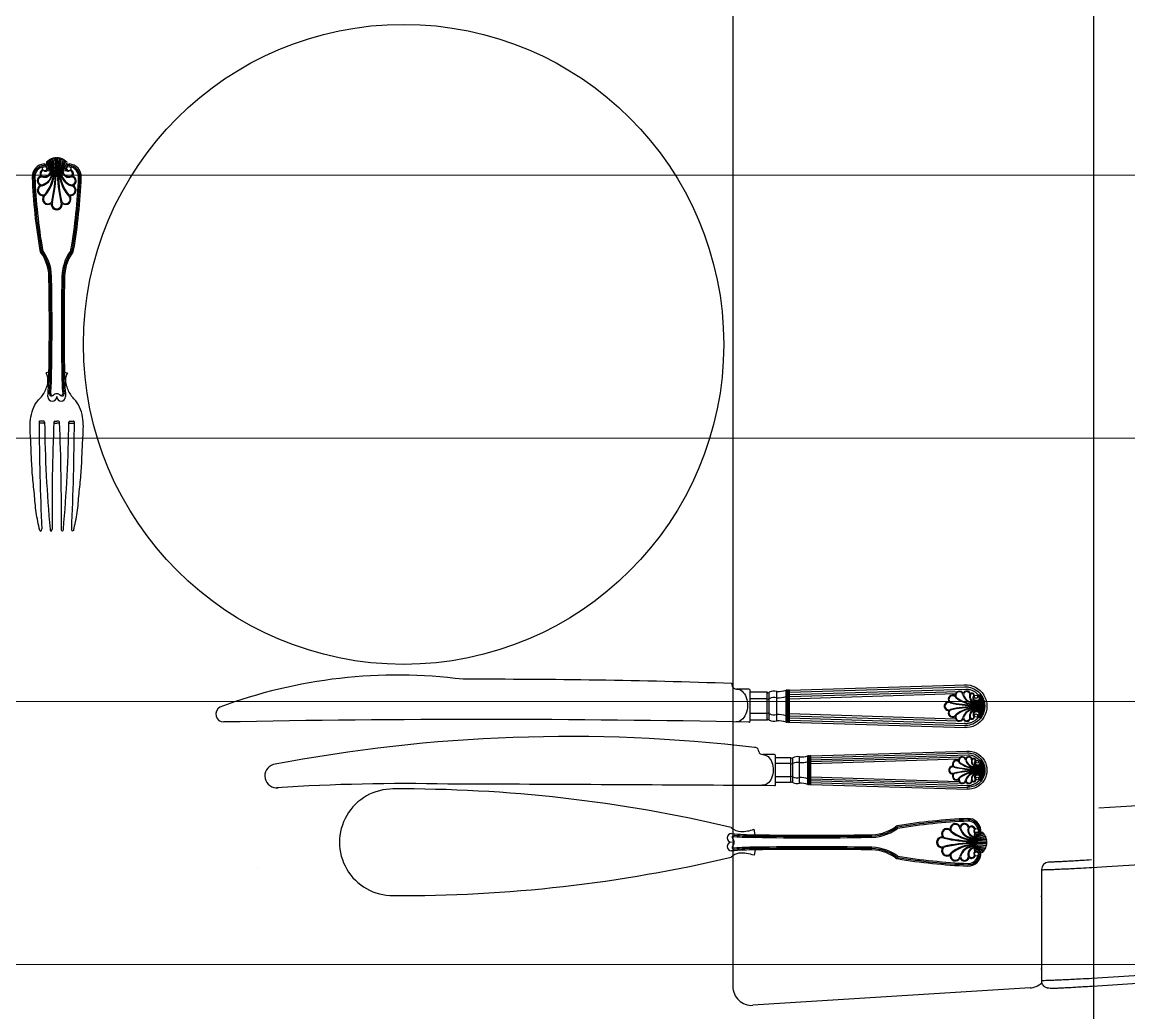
# Model space of a CAD drawing. Header units: millimetres. Extents: x -18512 to 101824, y -95768 to 52898.
# Drawn here: x 32604.5 to 33024.9, y -51470.8 to -51094.3 of the extents above; entities that cross this region are included whole.
import ezdxf

# ---------------------------------------------------------------- set-up
doc = ezdxf.new("R2010")
doc.units = ezdxf.units.MM
doc.header["$LTSCALE"] = 25
doc.layers.add('1547 I-StB-p-00-GA$0$WD-FURNITURE', color=1, linetype='Continuous')
doc.layers.add('1547 I-StB-p-00-GA$0$WD-FURNITURE-DETAIL', color=126, linetype='Continuous')
doc.layers.add('wood flooring', color=8, linetype='Continuous', lineweight=13)

# ---------------------------------------------------------------- blocks, each defined once
blk = doc.blocks.new('1547 I-StB-p-00-GA$0$chair')
at = {"layer": '1547 I-StB-p-00-GA$0$WD-FURNITURE'}
for p, q in [((265.77, 74.61), (280.06, -151.87)), ((308.87, -178.78), (360.92, -178.78)), ((321.29, -179.15), (321.29, -178.78)), ((355.45, -179.15), (355.45, -178.78)), ((364.29, -184.13), (372.48, -313.98)), ((-361.61, -323.4), (363.64, -323.39))]:
    blk.add_line(p, q, dxfattribs=at)
at = {"layer": '1547 I-StB-p-00-GA$0$WD-FURNITURE', "flags": 128}
for points in [[(307.87, -155.17), (307.42, -148.1), (305.64, -119.83), (298.51, -6.72), (286.74, 179.8)], [(338.79, 179.8), (339.24, 172.73), (341.02, 144.45), (348.16, 31.35), (359.92, -155.17)], [(363.45, -154.95), (363.01, -147.88), (361.23, -119.6), (354.09, -6.5), (342.34, 179.8)], [(360.92, -178.78), (361.64, -178.71), (361.83, -178.66)]]:
    blk.add_lwpolyline(points, dxfattribs=at)
at = {"layer": '1547 I-StB-p-00-GA$0$WD-FURNITURE'}
for centre, radius, start, end in [((308.87, -175.24), 3.54, 183.6051, 269.9988), ((355.45, -184.68), 8.85, 3.6089, 42.0487), ((363.64, -314.54), 8.85, 270.0004, 3.6089)]:
    blk.add_arc(centre, radius, start, end, dxfattribs=at)
for points, knots in [([(304.34, -155.4), (304.43, -156.89), (304.59, -159.52), (304.8, -163.1), (304.97, -166.12), (305.12, -168.83), (305.23, -171.16), (305.31, -173.04), (305.36, -174.42), (305.37, -175.3), (305.35, -175.41), (305.33, -175.46)], [0, 0, 0, 0, 0.142603, 0.249927, 0.35725, 0.464402, 0.571553, 0.678665, 0.785775, 0.892887, 1, 1, 1, 1]), ([(308.87, -178.78), (308.88, -178.72), (308.9, -178.59), (308.89, -177.57), (308.85, -175.94), (308.77, -173.74), (308.65, -170.99), (308.51, -167.82), (308.34, -164.26), (308.13, -160.04), (307.96, -156.93), (307.87, -155.17)], [0, 0, 0, 0, 0.105606, 0.214271, 0.319871, 0.428528, 0.534156, 0.642836, 0.748613, 0.857447, 1, 1, 1, 1]), ([(359.92, -155.17), (360.01, -156.93), (360.18, -160.01), (360.39, -164.22), (360.56, -167.76), (360.7, -170.96), (360.81, -173.69), (360.9, -175.92), (360.94, -177.54), (360.95, -178.59), (360.93, -178.72), (360.92, -178.78)], [0, 0, 0, 0, 0.142554, 0.248331, 0.357164, 0.462792, 0.571472, 0.677072, 0.785729, 0.891335, 1, 1, 1, 1]), ([(364.47, -174.8), (364.48, -174.78), (364.49, -174.68), (364.47, -173.95), (364.43, -172.6), (364.35, -170.71), (364.23, -168.38), (364.09, -165.67), (363.92, -162.66), (363.71, -159.07), (363.55, -156.45), (363.45, -154.95)], [0, 0, 0, 0, 0.025798, 0.142664, 0.25953, 0.376395, 0.493305, 0.610216, 0.727313, 0.84441, 1, 1, 1, 1]), ([(364.48, -175.21), (364.48, -175.22), (364.48, -175.32), (364.47, -175.5), (364.42, -175.88), (364.28, -176.43), (363.98, -177.09), (363.44, -177.78), (362.72, -178.36), (362.12, -178.55), (361.82, -178.64)], [0, 0, 0, 0, 0.031894, 0.193604, 0.305661, 0.40232, 0.533496, 0.682089, 0.844817, 1, 1, 1, 1])]:
    blk.add_open_spline(points, degree=3, knots=knots, dxfattribs=at)

msp = doc.modelspace()

# ---------------------------------------------------------------- hatches: boundary and pattern name
at = {"layer": 'wood flooring'}
h = msp.add_hatch(dxfattribs=at)
h.set_pattern_fill('_USER', color=256, scale=100, pattern_type=0)
h.set_pattern_definition([(360, (338285.01, 171947.46), (-2e-14, 100), [])])
h.paths.add_polyline_path([(33755.49, -49171.88), (31012.89, -49171.88), (31012.89, -49811.47), (31012.89, -62446.88), (32698.09, -62446.88), (32698.09, -63146.88), (33808.09, -63146.88)])

# ---------------------------------------------------------------- linework, layer by layer
at = {"layer": '1547 I-StB-p-00-GA$0$WD-FURNITURE'}
msp.add_lwpolyline([(31892.63, -50068.12), (32930.47, -50068.12, -0.414214), (33011.55, -50149.21), (33011.55, -53487.04, -0.414214), (32930.47, -53568.12), (31892.63, -53568.12, -0.414214), (31811.55, -53487.04), (31811.55, -50149.21, -0.414214)], format="xyb", close=True, dxfattribs=at)
at = {"layer": '1547 I-StB-p-00-GA$0$WD-FURNITURE-DETAIL'}
for p, q in [((32615.29, -51150.91), (32613.82, -51147.88)), ((32615.61, -51150.94), (32614.24, -51147.43)), ((32615.91, -51150.96), (32614.72, -51147.03)), ((32616.22, -51150.98), (32615.24, -51146.7)), ((32616.54, -51150.99), (32615.77, -51146.44)), ((32616.85, -51151), (32616.31, -51146.26)), ((32616.85, -51146.14), (32617.16, -51151.01)), ((32617.47, -51151.01), (32617.37, -51146.08)), ((32617.79, -51151.01), (32617.89, -51146.08)), ((32618.41, -51146.14), (32618.1, -51151.01)), ((32618.41, -51151), (32618.95, -51146.26)), ((32618.72, -51150.99), (32619.49, -51146.44)), ((32619.04, -51150.98), (32620.02, -51146.7)), ((32619.35, -51150.96), (32620.54, -51147.03)), ((32619.65, -51150.94), (32621.02, -51147.43)), ((32619.97, -51150.91), (32621.44, -51147.88)), ((32614.35, -51150.8), (32614.35, -51150.42)), ((32614.67, -51227.31), (32613.6, -51227.56)), ((32620.59, -51227.31), (32621.67, -51227.56)), ((32612.68, -51245.98), (32611.27, -51245.98)), ((32616.91, -51245.98), (32617.63, -51245.98)), ((32618.35, -51245.98), (32617.63, -51245.98)), ((32622.58, -51245.98), (32623.99, -51245.98)), ((32612.68, -51246.69), (32611.27, -51246.69)), ((32616.91, -51246.69), (32617.63, -51246.69)), ((32618.35, -51246.69), (32617.63, -51246.69)), ((32622.58, -51246.69), (32623.99, -51246.69)), ((32874.47, -51347.05), (32874.16, -51345.67)), ((32896.01, -51348.19), (32962.9, -51346.12)), ((32896.03, -51349), (32962.93, -51346.94)), ((32880.6, -51347.78), (32875.82, -51347.78)), ((32881.01, -51359.93), (32881.01, -51348.19)), ((32887.5, -51349), (32881.01, -51349)), ((32887.5, -51359.54), (32887.5, -51349)), ((32888.31, -51359.54), (32888.31, -51349)), ((32891.14, -51359.9), (32891.14, -51348.65)), ((32894.79, -51360.35), (32894.79, -51348.19)), ((32895.2, -51360.35), (32895.2, -51348.19)), ((32895.6, -51360.35), (32895.6, -51348.19)), ((32896.01, -51360.35), (32896.01, -51348.19)), ((32896.01, -51350.62), (32960.02, -51348.65)), ((32896.03, -51351.43), (32959.07, -51349.49)), ((32896.06, -51349.81), (32962.95, -51347.75)), ((32967.72, -51350.01), (32968.84, -51350.01)), ((32967.87, -51350.26), (32969.01, -51350.26)), ((32967.98, -51350.5), (32969.16, -51350.5)), ((32968.07, -51350.74), (32969.3, -51350.74)), ((32968.08, -51351.23), (32969.54, -51351.23)), ((32968.11, -51350.99), (32969.42, -51350.99)), ((32887.5, -51351.43), (32881.01, -51351.43)), ((32966.14, -51356.78), (32966.14, -51351.76)), ((32966.14, -51351.76), (32966.14, -51356.78)), ((32966.14, -51352.2), (32969.9, -51352.2)), ((32966.14, -51352.45), (32969.97, -51352.45)), ((32966.14, -51352.69), (32970.03, -51352.69)), ((32966.14, -51352.93), (32970.07, -51352.93)), ((32966.14, -51353.18), (32970.12, -51353.18)), ((32966.14, -51353.42), (32970.15, -51353.42)), ((32966.14, -51353.66), (32970.17, -51353.66)), ((32966.14, -51353.91), (32970.19, -51353.91)), ((32966.14, -51354.15), (32970.2, -51354.15)), ((32966.14, -51354.15), (32970.2, -51354.15)), ((32966.14, -51354.39), (32970.2, -51354.39)), ((32966.14, -51354.39), (32970.2, -51354.39)), ((32966.14, -51354.64), (32970.19, -51354.64)), ((32966.14, -51354.88), (32970.17, -51354.88)), ((32966.14, -51355.12), (32970.15, -51355.12)), ((32966.14, -51355.37), (32970.12, -51355.37)), ((32967.69, -51351.96), (32969.82, -51351.96)), ((32967.9, -51351.72), (32969.74, -51351.72)), ((32968.02, -51351.47), (32969.65, -51351.47)), ((32970.2, -51354.15), (32970.2, -51354.15)), ((32970.2, -51354.15), (32970.2, -51354.15)), ((32970.2, -51354.39), (32970.2, -51354.39)), ((32970.2, -51354.39), (32970.2, -51354.39)), ((32887.5, -51357.11), (32881.01, -51357.11)), ((32887.5, -51359.54), (32881.01, -51359.54)), ((32896.01, -51357.92), (32960.02, -51359.89)), ((32896.03, -51357.11), (32959.07, -51359.05)), ((32896.03, -51359.54), (32962.93, -51361.61)), ((32896.06, -51358.73), (32962.95, -51360.8)), ((32966.14, -51355.61), (32970.07, -51355.61)), ((32966.14, -51355.85), (32970.03, -51355.85)), ((32966.14, -51356.1), (32969.97, -51356.1)), ((32966.14, -51356.34), (32969.9, -51356.34)), ((32966.14, -51356.46), (32966.51, -51356.46)), ((32966.14, -51356.46), (32966.52, -51356.46)), ((32966.14, -51356.7), (32966.2, -51356.7)), ((32967.69, -51356.58), (32969.82, -51356.58)), ((32967.72, -51358.53), (32968.84, -51358.53)), ((32967.87, -51358.28), (32969.01, -51358.28)), ((32967.9, -51356.82), (32969.74, -51356.82)), ((32967.98, -51358.04), (32969.16, -51358.04)), ((32968.02, -51357.07), (32969.65, -51357.07)), ((32968.07, -51357.8), (32969.3, -51357.8)), ((32968.08, -51357.31), (32969.54, -51357.31)), ((32968.11, -51357.55), (32969.42, -51357.55)), ((32896.01, -51360.35), (32962.9, -51362.42)), ((32884.34, -51371.46), (32884.26, -51371.07)), ((32904.11, -51373.15), (32963.78, -51371.31)), ((32904.13, -51373.87), (32963.8, -51372.03)), ((32890.35, -51372.65), (32885.83, -51372.65)), ((32890.73, -51384.11), (32890.73, -51373.04)), ((32896.51, -51373.87), (32890.73, -51373.87)), ((32896.51, -51376.04), (32890.73, -51376.04)), ((32896.51, -51383.27), (32896.51, -51373.87)), ((32897.24, -51383.27), (32897.24, -51373.87)), ((32899.77, -51383.59), (32899.77, -51373.56)), ((32903.02, -51384), (32903.02, -51373.15)), ((32903.38, -51384), (32903.38, -51373.15)), ((32903.75, -51384), (32903.75, -51373.15)), ((32904.11, -51384), (32904.11, -51373.15)), ((32904.11, -51375.32), (32961.21, -51373.56)), ((32904.13, -51376.04), (32960.36, -51374.31)), ((32904.15, -51374.6), (32963.82, -51372.75)), ((32966.67, -51380.81), (32966.67, -51376.34)), ((32966.67, -51376.34), (32966.67, -51380.81)), ((32968.05, -51376.51), (32969.95, -51376.51)), ((32968.08, -51374.78), (32969.08, -51374.78)), ((32968.21, -51374.99), (32969.23, -51374.99)), ((32968.24, -51376.3), (32969.88, -51376.3)), ((32968.31, -51375.21), (32969.36, -51375.21)), ((32968.34, -51376.08), (32969.79, -51376.08)), ((32968.38, -51375.43), (32969.48, -51375.43)), ((32968.4, -51375.86), (32969.7, -51375.86)), ((32968.43, -51375.64), (32969.6, -51375.64)), ((32966.67, -51376.73), (32970.02, -51376.73)), ((32966.67, -51376.95), (32970.08, -51376.95)), ((32966.67, -51377.16), (32970.13, -51377.16)), ((32966.67, -51377.38), (32970.18, -51377.38)), ((32966.67, -51377.6), (32970.21, -51377.6)), ((32966.67, -51377.81), (32970.24, -51377.81)), ((32966.67, -51378.03), (32970.26, -51378.03)), ((32966.67, -51378.25), (32970.28, -51378.25)), ((32966.67, -51378.47), (32970.28, -51378.47)), ((32966.67, -51378.47), (32970.29, -51378.47)), ((32966.67, -51378.68), (32970.29, -51378.68)), ((32966.67, -51378.68), (32970.28, -51378.68)), ((32966.67, -51378.9), (32970.28, -51378.9)), ((32966.67, -51379.12), (32970.26, -51379.12)), ((32966.67, -51379.33), (32970.24, -51379.33)), ((32966.67, -51379.55), (32970.21, -51379.55)), ((32966.67, -51379.77), (32970.18, -51379.77)), ((32966.67, -51379.98), (32970.13, -51379.98)), ((32966.67, -51380.2), (32970.08, -51380.2)), ((32966.67, -51380.42), (32970.02, -51380.42)), ((32966.67, -51380.53), (32967, -51380.53)), ((32966.67, -51380.53), (32967, -51380.53)), ((32966.67, -51380.74), (32966.72, -51380.74)), ((32968.05, -51380.63), (32969.95, -51380.63)), ((32970.29, -51378.47), (32970.29, -51378.47)), ((32970.29, -51378.47), (32970.29, -51378.47)), ((32970.29, -51378.68), (32970.29, -51378.68)), ((32970.29, -51378.68), (32970.29, -51378.68)), ((32896.51, -51381.11), (32890.73, -51381.11)), ((32896.51, -51383.27), (32890.73, -51383.27)), ((32904.11, -51381.83), (32961.21, -51383.59)), ((32904.11, -51384), (32963.78, -51385.84)), ((32904.13, -51381.11), (32960.36, -51382.84)), ((32904.13, -51383.28), (32963.8, -51385.12)), ((32904.15, -51382.55), (32963.82, -51384.39)), ((32968.08, -51382.37), (32969.08, -51382.37)), ((32968.21, -51382.15), (32969.23, -51382.15)), ((32968.24, -51380.85), (32969.88, -51380.85)), ((32968.31, -51381.94), (32969.36, -51381.94)), ((32968.34, -51381.07), (32969.79, -51381.07)), ((32968.38, -51381.72), (32969.48, -51381.72)), ((32968.4, -51381.29), (32969.7, -51381.29)), ((32968.43, -51381.5), (32969.6, -51381.5)), ((32883, -51403.13), (32882.52, -51401.06)), ((32966, -51405.24), (32970.59, -51404.72)), ((32970.71, -51405.24), (32966, -51405.55)), ((32966, -51405.85), (32970.76, -51405.75)), ((32966.01, -51404.94), (32970.41, -51404.2)), ((32966.02, -51404.64), (32970.17, -51403.68)), ((32966.04, -51404.33), (32969.85, -51403.18)), ((32966.06, -51404.04), (32969.46, -51402.72)), ((32966.09, -51403.74), (32969.02, -51402.31)), ((32966.19, -51402.82), (32966.56, -51402.82)), ((32883.02, -51408.87), (32882.55, -51410.94)), ((32966, -51406.15), (32970.76, -51406.25)), ((32970.71, -51406.76), (32966, -51406.45)), ((32966, -51406.76), (32970.59, -51407.28)), ((32966.01, -51407.06), (32970.41, -51407.8)), ((32966.02, -51407.36), (32970.17, -51408.32)), ((32966.04, -51407.66), (32969.85, -51408.81)), ((32966.06, -51407.96), (32969.46, -51409.28)), ((32966.09, -51408.26), (32969.02, -51409.69)), ((32693.94, -51415.68), (32693.94, -51415.68))]:
    msp.add_line(p, q, dxfattribs=at)
for centre, radius in [((32749.39, -51216.77), 121.62), ((32613.03, -51150), 0.807), ((32622.23, -51150), 0.807), ((32966.86, -51350.69), 0.628), ((32966.86, -51357.85), 0.628), ((32966.86, -51357.85), 0.628), ((32967.31, -51375.38), 0.56), ((32967.31, -51381.76), 0.56), ((32967.31, -51381.76), 0.56), ((32966.97, -51401.55), 0.781), ((32966.97, -51410.45), 0.781)]:
    msp.add_circle(centre, radius, dxfattribs=at)
for centre, radius, start, end in [((32613.21, -51153.11), 4.9, 94.3291, 182.1871), ((32613.18, -51153.1), 4.36, 94.0194, 182.3201), ((32613.18, -51153.1), 3.85, 97.7931, 182.3201), ((32613.35, -51149.73), 1.21, 213.9169, 31.3825), ((32612.87, -51149.98), 1.75, 30.1422, 101.3169), ((32612.87, -51149.98), 1.23, 30.1422, 89.6733), ((32612.94, -51149.74), 1.06, 275.2135, 20.9162), ((32617.63, -51151.01), 4.93, 140.6522, 147.2798), ((32614.03, -51147.65), 0.312, 47.0286, 227.0286), ((32614.48, -51147.23), 0.312, 39.7805, 219.7805), ((32614.98, -51146.86), 0.305, 32.6037, 212.6037), ((32615.5, -51146.57), 0.296, 25.6051, 205.6051), ((32616.04, -51146.35), 0.286, 18.8358, 198.8358), ((32616.58, -51146.2), 0.275, 12.3176, 192.3176), ((32617.11, -51146.11), 0.264, 6.0524, 186.0524), ((32617.63, -51146.08), 0.256, 357.6708, 182.3292), ((32618.15, -51146.11), 0.264, 353.9476, 173.9476), ((32618.68, -51146.2), 0.275, 347.6824, 167.6824), ((32619.22, -51146.35), 0.286, 341.1642, 161.1642), ((32619.76, -51146.57), 0.296, 334.3949, 154.3949), ((32620.28, -51146.86), 0.305, 327.3963, 147.3963), ((32620.78, -51147.23), 0.312, 320.2195, 140.2195), ((32621.91, -51149.73), 1.21, 148.6175, 326.0831), ((32622.39, -51149.98), 1.75, 78.6831, 149.8578), ((32621.23, -51147.65), 0.312, 312.9714, 132.9714), ((32622.32, -51149.74), 1.06, 159.0838, 264.7865), ((32622.39, -51149.98), 1.23, 78.2244, 149.8578), ((32617.63, -51151.01), 4.93, 32.7202, 39.3478), ((32622.08, -51153.1), 4.36, 357.6799, 85.9806), ((32622.06, -51153.11), 4.9, 357.8129, 85.6709), ((32622.08, -51153.1), 3.85, 357.6799, 82.2069), ((32827.51, -51144.38), 219.38, 182.3287, 189.6075), ((32827.51, -51144.38), 219.38, 182.3287, 189.6075), ((32827.51, -51144.38), 218.87, 182.3287, 189.6075), ((32827.51, -51144.38), 218.36, 182.3287, 189.6075), ((32612.05, -51154.63), 1.82, 104.7229, 250.476), ((32612.05, -51154.63), 1.51, 90.441, 271.2158), ((32612.9, -51151.93), 1.62, 110.2859, 215.5944), ((32612.9, -51151.93), 1.31, 104.6867, 215.5944), ((32612.35, -51152.3), 0.637, 217.3656, 248.0771), ((32612.98, -51150.66), 2.64, 249.001, 353.9593), ((32610.54, -51151), 5.37, 286.6588, 0.4563), ((32610.55, -51151.01), 5.67, 285.7123, 0.2899), ((32612.89, -51150.6), 2.42, 251.025, 352.7237), ((32601.58, -51150.36), 14.96, 321.027, 357.5892), ((32601.6, -51150.37), 15.26, 320.7621, 357.6236), ((32617.39, -51128.21), 22.8, 261.4617, 270.6145), ((32554.95, -51149.26), 62.24, 347.6233, 358.3916), ((32555.28, -51149.29), 62.21, 347.4829, 358.4226), ((32617.87, -51128.21), 22.8, 269.3855, 278.5383), ((32679.98, -51149.29), 62.22, 181.5779, 192.5166), ((32680.32, -51149.26), 62.24, 181.6084, 192.3767), ((32633.66, -51150.37), 15.26, 182.3952, 219.2379), ((32633.68, -51150.36), 14.96, 182.4664, 218.973), ((32624.71, -51151.01), 5.67, 179.9965, 254.2877), ((32624.72, -51151), 5.37, 180.0399, 253.3412), ((32622.28, -51150.67), 2.63, 185.8006, 291.1079), ((32622.27, -51150.68), 2.31, 185.8076, 291.9904), ((32622.44, -51151.84), 1.2, 305.5853, 77.9352), ((32622.36, -51151.93), 1.31, 324.4056, 75.3133), ((32622.36, -51151.93), 1.62, 324.4056, 69.7141), ((32622.36, -51151.93), 1.62, 324.4056, 69.7141), ((32407.75, -51144.38), 218.36, 350.3925, 357.6713), ((32622.91, -51152.3), 0.637, 291.9229, 322.6344), ((32623.21, -51154.63), 1.51, 268.7842, 89.559), ((32623.21, -51154.63), 1.51, 268.7842, 89.559), ((32407.75, -51144.38), 218.87, 350.3925, 357.6713), ((32623.21, -51154.63), 1.82, 289.524, 75.2771), ((32623.21, -51154.63), 1.82, 289.524, 75.2771), ((32407.75, -51144.38), 219.38, 350.3925, 357.6713), ((32407.75, -51144.38), 219.38, 350.3925, 357.6713), ((32612.38, -51158.22), 2.08, 116.7327, 277.7375), ((32612.38, -51158.22), 1.77, 99.4408, 298.3667), ((32622.88, -51158.22), 1.77, 241.6333, 80.5592), ((32622.88, -51158.22), 1.77, 241.6333, 80.5592), ((32622.88, -51158.22), 2.08, 262.2625, 63.2673), ((32622.88, -51158.22), 2.08, 262.2625, 63.2673), ((32614.31, -51161.55), 2.08, 142.4008, 307.1014), ((32614.31, -51161.55), 1.77, 120.0692, 323.7864), ((32620.95, -51161.55), 1.77, 216.2136, 59.9308), ((32620.95, -51161.55), 2.08, 232.8986, 37.5992), ((32617.63, -51163.51), 2.08, 171.7647, 0), ((32617.63, -51163.51), 2.08, 180, 8.2353), ((32617.63, -51163.51), 1.77, 155.4306, 0), ((32617.63, -51163.51), 1.77, 180, 24.5694), ((32612.88, -51180.72), 1.69, 189.6075, 216.0807), ((32598.1, -51191.48), 16.59, 356.7828, 36.0807), ((32612.88, -51180.72), 1.19, 189.6075, 216.0807), ((32598.1, -51191.48), 17.1, 356.7828, 36.0807), ((32612.88, -51180.72), 0.678, 189.6075, 216.0807), ((32598.1, -51191.48), 17.6, 356.7828, 36.0807), ((32637.16, -51191.48), 17.6, 143.9193, 183.2172), ((32637.16, -51191.48), 17.1, 143.9193, 183.2172), ((32637.16, -51191.48), 16.59, 143.9193, 183.2172), ((32622.38, -51180.72), 0.678, 323.9193, 350.3925), ((32622.38, -51180.72), 1.19, 323.9193, 350.3925), ((32622.38, -51180.72), 1.69, 323.9193, 350.3925), ((31780.33, -51209.86), 834.52, 358.80197, 1.19803), ((31780.34, -51209.86), 835.01, 358.80205, 1.19795), ((31780.35, -51209.86), 835.51, 358.80214, 1.19786), ((33454.91, -51209.95), 835.51, 178.79592, 181.19165), ((33454.92, -51209.95), 835.01, 178.79584, 181.19174), ((33454.93, -51209.95), 834.52, 178.79575, 181.19182), ((32607.94, -51230.52), 6.38, 337.4404, 27.6869), ((32509.38, -51227.19), 105.29, 354.859, 359.9359), ((32509.38, -51227.19), 105.8, 355.4438, 359.9359), ((32509.38, -51227.19), 106.31, 355.4699, 359.9359), ((32725.88, -51227.19), 106.31, 180.0641, 184.5301), ((32725.88, -51227.19), 106.31, 180.0641, 184.5301), ((32725.88, -51227.19), 105.8, 180.0641, 184.5562), ((32725.88, -51227.19), 105.29, 180.0641, 185.141), ((32627.32, -51230.52), 6.38, 152.3131, 202.5596), ((32602.28, -51229.1), 12.19, 321.3201, 341.4767), ((32632.99, -51229.1), 12.19, 198.5233, 218.6799), ((32615.94, -51236.63), 1.69, 180, 0), ((32615.66, -51235.57), 0.817, 181.4824, 314.4558), ((32615.99, -51235.54), 0.645, 184.0293, 293.5908), ((32617.61, -51237.35), 1.82, 89.2391, 139.2146), ((32617.65, -51237.35), 1.82, 40.7854, 90.7609), ((32617.65, -51237.35), 1.82, 40.7854, 90.7609), ((32619.32, -51236.63), 1.69, 180, 0), ((32619.27, -51235.54), 0.645, 246.4092, 355.9707), ((32619.6, -51235.57), 0.817, 225.5442, 358.5176), ((32611.27, -51246.33), 0.354, 90, 180.5226), ((32612.68, -51246.33), 0.354, 0.7284, 90), ((32616.91, -51246.33), 0.354, 90, 177.5471), ((32618.35, -51246.33), 0.354, 2.4529, 90), ((32622.58, -51246.33), 0.354, 90, 179.2716), ((32623.99, -51246.33), 0.354, 359.4774, 90), ((33794.86, -51236.77), 1183.99, 180.46292, 182.43208), ((32611.26, -51247.03), 0.344, 89.3186, 182.1638), ((32612.68, -51247.05), 0.368, 2.9546, 89.0812), ((33117.08, -51240.93), 504.08, 180.613, 185.2447), ((33448.86, -51280.84), 833.02, 177.62469, 180.42439), ((32616.93, -51247.1), 0.413, 93.2459, 169.6012), ((32618.33, -51247.1), 0.413, 10.3988, 86.7541), ((31786.4, -51280.84), 833.02, 359.57561, 2.37531), ((32118.18, -51240.93), 504.08, 354.7553, 359.387), ((32622.58, -51247.05), 0.368, 90.9188, 177.0454), ((31440.4, -51236.77), 1183.99, 357.56792, 359.53708), ((32624, -51247.03), 0.344, 357.8362, 90.6814), ((32747.07, -51535.06), 192.61, 82.5675, 110.5137), ((32780.55, -54049.64), 2705.59, 88.01739, 90.18146), ((32875.82, -51346.16), 1.62, 213.3187, 270), ((32880.6, -51348.19), 0.405, 0, 90), ((32887.9, -51348.58), 0.586, 226.2447, 313.7553), ((32890.18, -51352.48), 3.95, 75.8989, 118.3511), ((32890.18, -51354.91), 3.95, 75.8989, 118.3511), ((32891.73, -51338.54), 10.12, 266.6581, 287.5919), ((32891.73, -51340.98), 10.12, 266.6581, 287.5919), ((32895, -51348.83), 0.669, 72.3624, 107.6376), ((32895, -51351.26), 0.669, 72.3624, 107.6376), ((32895.4, -51347.88), 0.37, 236.7311, 303.2689), ((32895.4, -51350.31), 0.37, 236.7311, 303.2689), ((32895.81, -51348.42), 0.303, 48.049, 131.951), ((32895.81, -51350.85), 0.303, 48.049, 131.951), ((32957.94, -51351.69), 1.62, 52.4008, 217.1014), ((32957.94, -51351.69), 1.38, 30.0692, 233.7864), ((32960.54, -51350.18), 1.62, 26.7327, 187.7375), ((32966.64, -51341.8), 11.87, 230.7621, 267.6048), ((32960.54, -51350.18), 1.38, 9.4408, 208.3667), ((32966.64, -51341.79), 11.64, 231.027, 267.5336), ((32966.14, -51348.76), 4.41, 195.7123, 270.0035), ((32963.32, -51349.93), 1.42, 14.7229, 160.476), ((32963.32, -51349.93), 1.18, 0.441, 181.2158), ((32966.15, -51348.76), 4.18, 196.6588, 269.9601), ((32966.41, -51350.66), 2.05, 159.001, 262.4657), ((32966.41, -51350.66), 1.81, 158.1929, 261.4335), ((32965.36, -51350.17), 0.897, 336.8116, 138.1605), ((32965.36, -51350.17), 0.654, 338.3862, 163.929), ((32968.84, -51350.14), 0.122, 270, 90), ((32969.01, -51350.38), 0.122, 270, 90), ((32969.16, -51350.62), 0.122, 270, 90), ((32969.3, -51350.87), 0.122, 270, 90), ((32969.42, -51351.11), 0.122, 270, 90), ((32969.54, -51351.35), 0.122, 270, 90), ((32681.04, -51357.28), 3, 119.2468, 271.0141), ((32887.9, -51351.01), 0.586, 226.2447, 313.7553), ((32956.41, -51354.27), 1.62, 81.7647, 270), ((32956.41, -51354.27), 1.62, 90, 278.2353), ((32956.41, -51354.27), 1.38, 65.4306, 270), ((32956.41, -51354.27), 1.38, 90, 294.5694), ((32967.48, -51305.77), 48.4, 257.4829, 268.4226), ((32967.48, -51402.77), 48.4, 91.5779, 102.5166), ((32967.5, -51305.51), 48.42, 257.6233, 268.3916), ((32967.5, -51403.03), 48.42, 91.6084, 102.3767), ((32966.64, -51366.74), 11.87, 92.3952, 129.2379), ((32966.64, -51366.75), 11.64, 92.4664, 128.973), ((32966.14, -51359.78), 4.41, 89.9965, 164.2877), ((32969.65, -51351.6), 0.122, 270, 90), ((32969.74, -51351.84), 0.122, 270, 90), ((32969.82, -51352.08), 0.122, 270, 90), ((32969.9, -51352.32), 0.122, 270, 90), ((32969.97, -51352.57), 0.122, 270, 90), ((32970.03, -51352.81), 0.122, 270, 90), ((32970.07, -51353.05), 0.122, 270, 90), ((32970.07, -51355.49), 0.122, 270, 90), ((32970.12, -51353.3), 0.122, 270, 90), ((32970.12, -51355.24), 0.122, 270, 90), ((32970.15, -51353.54), 0.122, 270, 90), ((32970.15, -51355), 0.122, 270, 90), ((32970.17, -51353.78), 0.122, 270, 90), ((32970.17, -51354.76), 0.122, 270, 90), ((32970.19, -51354.03), 0.122, 270, 90), ((32970.19, -51354.51), 0.122, 270, 90), ((32970.2, -51354.27), 0.122, 270, 90), ((32970.2, -51354.27), 0.122, 270, 90), ((32779.49, -56457.91), 5098.58, 88.86379, 91.10582), ((32887.9, -51357.53), 0.586, 46.2447, 133.7553), ((32887.9, -51359.96), 0.586, 46.2447, 133.7553), ((32890.18, -51353.63), 3.95, 241.6489, 284.1011), ((32890.18, -51356.07), 3.95, 241.6489, 284.1011), ((32891.73, -51367.57), 10.12, 72.4081, 93.3419), ((32895, -51357.28), 0.669, 252.3624, 287.6376), ((32895.4, -51358.23), 0.37, 56.7311, 123.2689), ((32895.81, -51357.69), 0.303, 228.049, 311.951), ((32957.94, -51356.85), 1.62, 142.8986, 307.5992), ((32957.94, -51356.85), 1.38, 126.2136, 329.9308), ((32960.54, -51358.36), 1.62, 172.2625, 333.2673), ((32960.54, -51358.36), 1.38, 151.6333, 350.5592), ((32963.32, -51358.61), 1.42, 199.524, 345.2771), ((32966.15, -51359.78), 4.18, 90.0399, 163.3412), ((32963.32, -51358.61), 1.18, 178.7842, 359.559), ((32966.41, -51357.89), 2.05, 97.5343, 200.999), ((32966.41, -51357.88), 1.81, 98.5665, 201.8071), ((32965.36, -51358.37), 0.897, 221.8395, 23.1884), ((32965.36, -51358.37), 0.654, 196.071, 21.6138), ((32968.84, -51358.41), 0.122, 270, 90), ((32969.01, -51358.16), 0.122, 270, 90), ((32969.16, -51357.92), 0.122, 270, 90), ((32969.3, -51357.68), 0.122, 270, 90), ((32969.42, -51357.43), 0.122, 270, 90), ((32969.54, -51357.19), 0.122, 270, 90), ((32969.65, -51356.95), 0.122, 270, 90), ((32969.74, -51356.7), 0.122, 270, 90), ((32969.82, -51356.46), 0.122, 270, 90), ((32969.9, -51356.22), 0.122, 270, 90), ((32969.97, -51355.97), 0.122, 270, 90), ((32970.03, -51355.73), 0.122, 270, 90), ((32880.6, -51359.93), 0.405, 268.1509, 0), ((32891.73, -51370), 10.12, 72.4081, 93.3419), ((32895, -51359.71), 0.669, 252.3624, 287.6376), ((32895.4, -51360.66), 0.37, 56.7311, 123.2689), ((32895.81, -51360.13), 0.303, 228.049, 311.951), ((32812.38, -51963.59), 597.8, 83.23149, 100.85029), ((32882.84, -51371.41), 1.46, 11.6756, 93.4332), ((32885.83, -51371.13), 1.53, 192.6499, 270), ((32701.2, -51380.78), 4.51, 107.4146, 277.4228), ((32890.35, -51373.04), 0.382, 0, 90), ((32896.88, -51373.49), 0.523, 226.2447, 313.7553), ((32896.88, -51375.66), 0.523, 226.2447, 313.7553), ((32898.91, -51376.97), 3.52, 75.8989, 118.3511), ((32898.91, -51379.14), 3.52, 75.8989, 118.3511), ((32900.29, -51364.54), 9.03, 266.6581, 287.5919), ((32900.29, -51366.71), 9.03, 266.6581, 287.5919), ((32903.2, -51373.72), 0.597, 72.3624, 107.6376), ((32903.2, -51375.89), 0.597, 72.3624, 107.6376), ((32903.57, -51372.87), 0.33, 236.7311, 303.2689), ((32903.57, -51375.04), 0.33, 236.7311, 303.2689), ((32903.93, -51373.35), 0.27, 48.049, 131.951), ((32903.93, -51375.52), 0.27, 48.049, 131.951), ((32959.35, -51376.27), 1.45, 52.4008, 217.1014), ((32959.35, -51376.27), 1.23, 30.0692, 233.7864), ((32961.67, -51374.93), 1.45, 26.7327, 187.7375), ((32967.11, -51367.45), 10.59, 230.7621, 267.6048), ((32961.67, -51374.93), 1.23, 9.4408, 208.3667), ((32967.12, -51367.44), 10.38, 231.027, 267.5336), ((32966.67, -51373.66), 3.94, 195.7123, 270.0035), ((32964.15, -51374.7), 1.27, 14.7229, 160.476), ((32964.15, -51374.7), 1.05, 0.441, 181.2158), ((32966.67, -51373.66), 3.72, 196.6588, 269.9601), ((32966.91, -51375.35), 1.83, 159.001, 262.4657), ((32966.91, -51375.35), 1.61, 158.1929, 261.4335), ((32965.97, -51374.91), 0.8, 336.8116, 138.1605), ((32965.97, -51374.91), 0.583, 338.3862, 163.929), ((32969.08, -51374.89), 0.108, 270, 90), ((32969.23, -51375.1), 0.108, 270, 90), ((32969.36, -51375.32), 0.108, 270, 90), ((32969.48, -51375.54), 0.108, 270, 90), ((32969.6, -51375.75), 0.108, 270, 90), ((32969.7, -51375.97), 0.108, 270, 90), ((32969.79, -51376.19), 0.108, 270, 90), ((32969.88, -51376.4), 0.108, 270, 90), ((32969.95, -51376.62), 0.108, 270, 90), ((32957.99, -51378.57), 1.45, 81.7647, 270), ((32957.99, -51378.57), 1.45, 90, 278.2353), ((32957.99, -51378.57), 1.23, 65.4306, 270), ((32957.99, -51378.57), 1.23, 90, 294.5694), ((32959.35, -51380.88), 1.45, 142.8986, 307.5992), ((32959.35, -51380.88), 1.23, 126.2136, 329.9308), ((32967.86, -51335.31), 43.17, 257.4829, 268.4226), ((32967.86, -51421.84), 43.17, 91.5779, 102.5166), ((32967.88, -51335.08), 43.19, 257.6233, 268.3916), ((32967.88, -51422.07), 43.19, 91.6084, 102.3767), ((32967.11, -51389.69), 10.59, 92.3952, 129.2379), ((32967.12, -51389.71), 10.38, 92.4664, 128.973), ((32966.67, -51383.49), 3.94, 89.9965, 164.2877), ((32966.67, -51383.49), 3.72, 90.0399, 163.3412), ((32966.91, -51381.8), 1.83, 97.5343, 200.999), ((32966.91, -51381.8), 1.61, 98.5665, 201.8071), ((32969.88, -51380.74), 0.108, 270, 90), ((32969.95, -51380.53), 0.108, 270, 90), ((32970.02, -51376.84), 0.108, 270, 90), ((32970.02, -51380.31), 0.108, 270, 90), ((32970.08, -51377.05), 0.108, 270, 90), ((32970.08, -51380.09), 0.108, 270, 90), ((32970.13, -51377.27), 0.108, 270, 90), ((32970.13, -51379.88), 0.108, 270, 90), ((32970.18, -51377.49), 0.108, 270, 90), ((32970.18, -51379.66), 0.108, 270, 90), ((32970.21, -51377.71), 0.108, 270, 90), ((32970.21, -51379.44), 0.108, 270, 90), ((32970.24, -51377.92), 0.108, 270, 90), ((32970.24, -51379.22), 0.108, 270, 90), ((32970.26, -51378.14), 0.108, 270, 90), ((32970.26, -51379.01), 0.108, 270, 90), ((32970.28, -51378.36), 0.108, 270, 90), ((32970.28, -51378.57), 0.108, 270, 90), ((32970.28, -51378.57), 0.108, 270, 90), ((32970.28, -51378.79), 0.108, 270, 90), ((32750.36, -52138.73), 755.04, 88.79363, 93.73356), ((32598.86, -96400.08), 45016.53, 89.629014, 89.786931), ((32890.35, -51384.11), 0.382, 268.1509, 0), ((32896.88, -51381.48), 0.523, 46.2447, 133.7553), ((32896.88, -51383.65), 0.523, 46.2447, 133.7553), ((32898.91, -51378), 3.52, 241.6489, 284.1011), ((32898.91, -51380.17), 3.52, 241.6489, 284.1011), ((32900.29, -51390.43), 9.03, 72.4081, 93.3419), ((32900.29, -51392.6), 9.03, 72.4081, 93.3419), ((32903.2, -51381.26), 0.597, 252.3624, 287.6376), ((32903.2, -51383.43), 0.597, 252.3624, 287.6376), ((32903.57, -51382.1), 0.33, 56.7311, 123.2689), ((32903.57, -51384.27), 0.33, 56.7311, 123.2689), ((32903.93, -51381.63), 0.27, 228.049, 311.951), ((32903.93, -51383.8), 0.27, 228.049, 311.951), ((32961.67, -51382.22), 1.45, 172.2625, 333.2673), ((32961.67, -51382.22), 1.23, 151.6333, 350.5592), ((32964.15, -51382.45), 1.27, 199.524, 345.2771), ((32964.15, -51382.45), 1.05, 178.7842, 359.559), ((32965.97, -51382.23), 0.8, 221.8395, 23.1884), ((32965.97, -51382.23), 0.583, 196.071, 21.6138), ((32969.08, -51382.26), 0.108, 270, 90), ((32969.23, -51382.05), 0.108, 270, 90), ((32969.36, -51381.83), 0.108, 270, 90), ((32969.48, -51381.61), 0.108, 270, 90), ((32969.6, -51381.39), 0.108, 270, 90), ((32969.7, -51381.18), 0.108, 270, 90), ((32969.79, -51380.96), 0.108, 270, 90), ((32745.33, -51406), 20.27, 89.4738, 270.5262), ((32745.33, -51406), 20.27, 89.4738, 270.5262), ((32748.43, -51931), 545.28, 76.6977, 90.3251), ((32972.41, -51609.17), 212.37, 92.3287, 99.6075), ((32972.41, -51609.17), 212.37, 92.3287, 99.6075), ((32972.41, -51609.17), 211.87, 92.3287, 99.6075), ((32963.96, -51401.72), 4.74, 4.3291, 92.1871), ((32963.97, -51401.69), 4.22, 4.0194, 92.3201), ((32877.62, -51396.61), 5.28, 225.0243, 270.5301), ((32877.67, -51387.47), 14.43, 269.388, 289.6239), ((32926.81, -51387.1), 17.04, 266.7828, 306.0807), ((32926.81, -51387.1), 16.55, 266.7828, 306.0807), ((32926.81, -51387.1), 16.06, 266.7828, 306.0807), ((32937.24, -51401.4), 1.64, 99.6075, 126.0807), ((32937.24, -51401.4), 1.15, 99.6075, 126.0807), ((32937.24, -51401.4), 0.656, 99.6075, 126.0807), ((32972.41, -51609.17), 211.38, 92.3287, 99.6075), ((32955.79, -51402.79), 2.02, 52.4008, 217.1014), ((32955.79, -51402.79), 1.72, 30.0692, 233.7864), ((32959.02, -51400.91), 2.02, 26.7327, 187.7375), ((32959.02, -51400.91), 1.72, 9.4408, 208.3667), ((32966.62, -51390.47), 14.49, 231.027, 267.5892), ((32966, -51399.15), 5.49, 195.7123, 270.2899), ((32962.48, -51400.6), 1.77, 14.7229, 160.476), ((32962.48, -51400.6), 1.46, 0.441, 181.2158), ((32966, -51399.14), 5.2, 196.6588, 270.4563), ((32966.33, -51401.5), 2.55, 159.001, 263.9593), ((32963.97, -51401.69), 3.73, 7.7931, 92.3201), ((32966.38, -51401.42), 2.34, 161.025, 262.7237), ((32964.74, -51400.88), 0.616, 127.3656, 158.0771), ((32965.1, -51401.42), 1.57, 20.2859, 125.5944), ((32965.1, -51401.42), 1.26, 14.6867, 125.5944), ((32967.23, -51401.85), 1.17, 123.9169, 301.3825), ((32967.22, -51401.46), 1.03, 185.2135, 290.9162), ((32966.99, -51401.39), 1.19, 300.1422, 359.6733), ((32966.99, -51401.39), 1.7, 300.1422, 11.3169), ((32873.98, -51404.36), 1.64, 90, 270), ((32883.11, -51301.21), 101.92, 264.859, 269.9359), ((32875, -51404.09), 0.791, 91.4824, 224.4558), ((32875.03, -51404.41), 0.624, 94.0293, 203.5908), ((32873.28, -51405.98), 1.76, 359.2391, 49.2146), ((32883.11, -51301.21), 102.42, 265.4438, 269.9359), ((32883.11, -51301.21), 102.91, 265.4699, 269.9359), ((32904.46, -50099.72), 1304.57, 269.05683, 270.94318), ((32904.46, -50099.71), 1304.09, 269.05686, 270.94314), ((32904.46, -50099.71), 1303.6, 269.0569, 270.9431), ((32953.89, -51406), 2.02, 81.7647, 270), ((32953.89, -51406), 2.02, 90, 278.2353), ((32953.89, -51406), 1.72, 65.4306, 270), ((32953.89, -51406), 1.72, 90, 294.5694), ((32967.65, -51345.65), 60.23, 257.4829, 268.4226), ((32967.69, -51345.32), 60.25, 257.6233, 268.3916), ((32966.61, -51390.49), 14.77, 230.7621, 267.6236), ((32988.06, -51405.76), 22.07, 171.4617, 180.6145), ((32966, -51406), 4.77, 50.6522, 57.2798), ((32969.24, -51402.52), 0.302, 317.0286, 137.0286), ((32969.66, -51402.95), 0.302, 309.7805, 129.7805), ((32970.01, -51403.43), 0.296, 302.6037, 122.6037), ((32970.29, -51403.94), 0.287, 295.6051, 115.6051), ((32970.5, -51404.46), 0.277, 288.8358, 108.8358), ((32970.65, -51404.98), 0.266, 282.3176, 102.3176), ((32970.73, -51405.5), 0.256, 276.0524, 96.0524), ((32970.76, -51406), 0.248, 267.6708, 92.3292), ((32873.98, -51407.64), 1.64, 90, 270), ((32877.62, -51415.38), 5.28, 98.9752, 134.9757), ((32883.11, -51510.79), 101.92, 90.0641, 95.141), ((32875, -51407.91), 0.791, 135.5442, 268.5176), ((32875.03, -51407.58), 0.624, 156.4092, 265.9707), ((32873.28, -51406.02), 1.76, 310.7854, 0.7609), ((32873.28, -51406.02), 1.76, 310.7854, 0.7609), ((32883.11, -51510.79), 102.42, 90.0641, 94.5562), ((32883.11, -51510.79), 102.91, 90.0641, 94.5301), ((32883.11, -51510.79), 102.91, 90.0641, 94.5301), ((32877.78, -51424.56), 14.43, 70.7128, 93.9014), ((32904.35, -52712.28), 1304.57, 89.05193, 90.93828), ((32904.35, -52712.29), 1304.09, 89.05197, 90.93824), ((32904.35, -52712.29), 1303.6, 89.05201, 90.93821), ((32926.81, -51424.9), 17.04, 53.9193, 93.2172), ((32926.81, -51424.9), 16.55, 53.9193, 93.2172), ((32926.81, -51424.9), 16.06, 53.9193, 93.2172), ((32955.79, -51409.21), 2.02, 142.8986, 307.5992), ((32955.79, -51409.21), 1.72, 126.2136, 329.9308), ((32967.65, -51466.36), 60.23, 91.5779, 102.5166), ((32967.69, -51466.68), 60.25, 91.6084, 102.3767), ((32966.61, -51421.51), 14.77, 92.3952, 129.2379), ((32966.62, -51421.53), 14.49, 92.4664, 128.973), ((32966, -51412.85), 5.49, 89.9965, 164.2877), ((32966, -51412.86), 5.2, 90.0399, 163.3412), ((32966.32, -51410.5), 2.54, 95.8006, 201.1079), ((32966.31, -51410.49), 2.24, 95.8076, 201.9904), ((32988.06, -51406.24), 22.07, 179.3855, 188.5383), ((32967.23, -51410.15), 1.17, 58.6175, 236.0831), ((32967.22, -51410.54), 1.03, 69.0838, 174.7865), ((32966.99, -51410.61), 1.19, 348.2244, 59.8578), ((32966.99, -51410.61), 1.7, 348.6831, 59.8578), ((32966, -51406), 4.77, 302.7202, 309.3478), ((32969.24, -51409.48), 0.302, 222.9714, 42.9714), ((32969.66, -51409.05), 0.302, 230.2195, 50.2195), ((32970.01, -51408.57), 0.296, 237.3963, 57.3963), ((32970.29, -51408.06), 0.287, 244.3949, 64.3949), ((32970.5, -51407.54), 0.277, 251.1642, 71.1642), ((32970.65, -51407.02), 0.266, 257.6824, 77.6824), ((32970.73, -51406.5), 0.256, 263.9476, 83.9476), ((32748.43, -50881), 545.28, 269.6749, 283.3023), ((32748.43, -50881), 545.28, 269.6749, 283.3023), ((32937.24, -51410.6), 1.64, 233.9193, 260.3925), ((32937.24, -51410.6), 1.15, 233.9193, 260.3925), ((32937.24, -51410.6), 0.656, 233.9193, 260.3925), ((32972.41, -51202.83), 212.37, 260.3925, 267.6713), ((32972.41, -51202.83), 212.37, 260.3925, 267.6713), ((32972.41, -51202.83), 211.87, 260.3925, 267.6713), ((32972.41, -51202.83), 211.38, 260.3925, 267.6713), ((32959.02, -51411.08), 2.02, 172.2625, 333.2673), ((32959.02, -51411.08), 2.02, 172.2625, 333.2673), ((32959.02, -51411.08), 1.72, 151.6333, 350.5592), ((32959.02, -51411.08), 1.72, 151.6333, 350.5592), ((32962.48, -51411.4), 1.77, 199.524, 345.2771), ((32962.48, -51411.4), 1.77, 199.524, 345.2771), ((32962.48, -51411.4), 1.46, 178.7842, 359.559), ((32962.48, -51411.4), 1.46, 178.7842, 359.559), ((32963.96, -51410.28), 4.74, 267.8129, 355.6709), ((32963.97, -51410.31), 4.22, 267.6799, 355.9806), ((32963.97, -51410.31), 3.73, 267.6799, 352.2069), ((32964.74, -51411.11), 0.616, 201.9229, 232.6344), ((32965.1, -51410.58), 1.57, 234.4056, 339.7141), ((32965.1, -51410.58), 1.57, 234.4056, 339.7141), ((32965.19, -51410.65), 1.16, 215.5853, 347.9352), ((32965.1, -51410.58), 1.26, 234.4056, 345.3133)]:
    msp.add_arc(centre, radius, start, end, dxfattribs=at)
for centre, ratio, start_param, end_param in [((32611.52, -51287.01), 0.592719, -0.836557, 1.713229), ((32615.49, -51287.01), 0.525862, 4.712389, 7.853982)]:
    msp.add_ellipse(centre, major_axis=(0, -0.707), ratio=ratio, start_param=start_param, end_param=end_param, dxfattribs=at)
at = {"layer": '1547 I-StB-p-00-GA$0$WD-FURNITURE-DETAIL', "extrusion": (0, 0, -1)}
for centre, major_axis, ratio, start_param, end_param in [((32619.77, -51287.01), (0, -0.707), 0.525862, 4.712389, 7.853982), ((32623.74, -51287.01), (0, 0.707), 0.592719, 2.305035, 4.854822), ((32962.9, -51354.27), (0, 8.15), 0.995334, -0.062188, 3.203781), ((32875.84, -51353.98), (-0.09, -6.2), 0.682212, 3.116522, 6.32704), ((32963.78, -51378.57), (0, 7.27), 0.995334, -0.062188, 3.203781), ((32885.85, -51378.5), (-0.08, -5.84), 0.682212, 3.116522, 6.32704)]:
    msp.add_ellipse(centre, major_axis=major_axis, ratio=ratio, start_param=start_param, end_param=end_param, dxfattribs=at)
at = {"layer": '1547 I-StB-p-00-GA$0$WD-FURNITURE-DETAIL'}
for points, knots in [([(32611.21, -51287.49), (32610.69, -51285.22), (32609.66, -51280.63), (32609.21, -51273.56), (32608.34, -51266.51), (32608.02, -51259.42), (32607.73, -51252.34), (32607.19, -51245.14), (32609.04, -51239.46), (32611.32, -51237.2), (32611.79, -51236.72)], [0.294726, 0.294726, 0.294726, 0.294726, 8.898289, 17.667298, 26.436307, 35.172697, 43.900914, 52.62913, 61.961467, 64.457874, 64.457874, 64.457874, 64.457874]), ([(32624.05, -51287.49), (32624.57, -51285.22), (32625.6, -51280.63), (32626.05, -51273.56), (32626.92, -51266.51), (32627.24, -51259.42), (32627.53, -51252.34), (32628.07, -51245.14), (32626.22, -51239.46), (32623.95, -51237.2), (32623.47, -51236.72)], [0.294726, 0.294726, 0.294726, 0.294726, 8.898289, 17.667298, 26.436307, 35.172697, 43.900914, 52.62913, 61.961467, 64.457874, 64.457874, 64.457874, 64.457874]), ([(32962.45, -51346.95), (32963, -51346.92), (32963.56, -51346.94), (32965.02, -51347.19), (32965.91, -51347.52), (32967.5, -51348.5), (32968.2, -51349.14), (32968.75, -51349.89), (32968.75, -51349.89), (32968.84, -51350.01)], [6.220997, 6.220997, 6.220997, 6.220997, 6.448454, 6.448454, 6.8312969, 6.8312969, 7.2141399, 7.2141399, 7.2146082, 7.2146082, 7.2146082, 7.2146082]), ([(32962.95, -51347.75), (32963.27, -51347.72), (32963.79, -51347.81), (32964.69, -51348), (32965.15, -51348.15), (32966.2, -51348.66), (32966.79, -51349.05), (32967.82, -51349.99), (32968.14, -51350.74), (32968.07, -51351.35), (32967.94, -51352.27), (32965.87, -51352.08), (32965.68, -51350.86), (32966.46, -51350.21)], [6.220997, 6.220997, 6.220997, 6.220997, 6.449003, 6.449003, 6.677009, 6.677009, 7.009507, 7.009507, 7.342006, 7.342006, 7.674504, 7.674504, 7.975504, 7.975504, 7.975504, 7.975504]), ([(32966.14, -51352.2), (32965.97, -51352.08), (32965.93, -51351.95), (32965.83, -51351.82), (32965.77, -51351.67), (32965.72, -51351.33), (32965.73, -51351.15), (32965.76, -51350.97)], [7.7445958, 7.7445958, 7.7445958, 7.7445958, 7.7679794, 7.7679794, 7.8187079, 7.8187079, 7.8721816, 7.8721816, 7.8721816, 7.8721816]), ([(32965.76, -51350.97), (32965.79, -51350.79), (32965.85, -51350.61), (32965.95, -51350.43), (32965.96, -51350.42), (32965.97, -51350.41)], [7.87217953, 7.87217953, 7.87217953, 7.87217953, 7.92581627, 7.92581627, 7.92995814, 7.92995814, 7.92995814, 7.92995814]), ([(32968.84, -51358.53), (32968.39, -51359.14), (32967.96, -51359.59), (32966.76, -51360.57), (32965.92, -51361.01), (32964.2, -51361.54), (32963.32, -51361.65), (32962.45, -51361.59)], [8.4933907, 8.4933907, 8.4933907, 8.4933907, 8.7455117, 8.7455117, 9.1283546, 9.1283546, 9.4869663, 9.4869663, 9.4869663, 9.4869663]), ([(32962.95, -51360.8), (32963.27, -51360.82), (32963.79, -51360.73), (32964.69, -51360.54), (32965.15, -51360.39), (32966.2, -51359.88), (32966.79, -51359.49), (32967.82, -51358.55), (32968.14, -51357.8), (32968.07, -51357.19), (32967.94, -51356.28), (32965.87, -51356.46), (32965.68, -51357.68), (32966.46, -51358.33)], [6.220997, 6.220997, 6.220997, 6.220997, 6.449003, 6.449003, 6.677009, 6.677009, 7.009507, 7.009507, 7.342006, 7.342006, 7.674504, 7.674504, 7.975504, 7.975504, 7.975504, 7.975504]), ([(32966.14, -51356.34), (32965.97, -51356.47), (32965.93, -51356.59), (32965.83, -51356.72), (32965.77, -51356.87), (32965.72, -51357.21), (32965.73, -51357.39), (32965.76, -51357.57)], [7.7445958, 7.7445958, 7.7445958, 7.7445958, 7.7679794, 7.7679794, 7.8187079, 7.8187079, 7.8721816, 7.8721816, 7.8721816, 7.8721816]), ([(32965.76, -51357.57), (32965.79, -51357.75), (32965.85, -51357.93), (32965.95, -51358.11), (32965.96, -51358.12), (32965.97, -51358.13)], [7.87217953, 7.87217953, 7.87217953, 7.87217953, 7.92581627, 7.92581627, 7.92995814, 7.92995814, 7.92995814, 7.92995814]), ([(32963.37, -51372.04), (32963.86, -51372.01), (32964.36, -51372.04), (32965.67, -51372.26), (32966.46, -51372.55), (32967.88, -51373.42), (32968.5, -51374), (32969, -51374.67), (32969, -51374.67), (32969.08, -51374.78)], [6.220997, 6.220997, 6.220997, 6.220997, 6.448454, 6.448454, 6.8312969, 6.8312969, 7.2141399, 7.2141399, 7.2146082, 7.2146082, 7.2146082, 7.2146082]), ([(32963.82, -51372.75), (32964.1, -51372.73), (32964.57, -51372.81), (32965.37, -51372.98), (32965.78, -51373.11), (32966.72, -51373.57), (32967.24, -51373.91), (32968.17, -51374.75), (32968.45, -51375.42), (32968.39, -51375.97), (32968.28, -51376.79), (32966.43, -51376.62), (32966.26, -51375.53), (32966.96, -51374.95)], [6.220997, 6.220997, 6.220997, 6.220997, 6.449003, 6.449003, 6.677009, 6.677009, 7.009507, 7.009507, 7.342006, 7.342006, 7.674504, 7.674504, 7.975504, 7.975504, 7.975504, 7.975504]), ([(32966.67, -51376.73), (32966.52, -51376.62), (32966.48, -51376.51), (32966.39, -51376.39), (32966.33, -51376.25), (32966.29, -51375.95), (32966.3, -51375.79), (32966.32, -51375.63)], [7.7445958, 7.7445958, 7.7445958, 7.7445958, 7.7679794, 7.7679794, 7.8187079, 7.8187079, 7.8721816, 7.8721816, 7.8721816, 7.8721816]), ([(32966.32, -51375.63), (32966.35, -51375.47), (32966.41, -51375.31), (32966.5, -51375.15), (32966.51, -51375.14), (32966.51, -51375.13)], [7.87217953, 7.87217953, 7.87217953, 7.87217953, 7.92581627, 7.92581627, 7.92995814, 7.92995814, 7.92995814, 7.92995814]), ([(32963.82, -51384.39), (32964.1, -51384.42), (32964.57, -51384.34), (32965.37, -51384.17), (32965.78, -51384.03), (32966.72, -51383.58), (32967.24, -51383.23), (32968.17, -51382.39), (32968.45, -51381.73), (32968.39, -51381.18), (32968.28, -51380.36), (32966.43, -51380.53), (32966.26, -51381.62), (32966.96, -51382.2)], [6.220997, 6.220997, 6.220997, 6.220997, 6.449003, 6.449003, 6.677009, 6.677009, 7.009507, 7.009507, 7.342006, 7.342006, 7.674504, 7.674504, 7.975504, 7.975504, 7.975504, 7.975504]), ([(32966.67, -51380.42), (32966.52, -51380.53), (32966.48, -51380.64), (32966.39, -51380.76), (32966.33, -51380.9), (32966.29, -51381.19), (32966.3, -51381.36), (32966.32, -51381.52)], [7.7445958, 7.7445958, 7.7445958, 7.7445958, 7.7679794, 7.7679794, 7.8187079, 7.8187079, 7.8721816, 7.8721816, 7.8721816, 7.8721816]), ([(32969.08, -51382.37), (32968.67, -51382.92), (32968.29, -51383.32), (32967.22, -51384.19), (32966.47, -51384.59), (32964.93, -51385.06), (32964.15, -51385.15), (32963.37, -51385.1)], [8.4933907, 8.4933907, 8.4933907, 8.4933907, 8.7455117, 8.7455117, 9.1283546, 9.1283546, 9.4869663, 9.4869663, 9.4869663, 9.4869663]), ([(32966.32, -51381.52), (32966.35, -51381.68), (32966.41, -51381.84), (32966.5, -51382), (32966.51, -51382.01), (32966.51, -51382.02)], [7.87217953, 7.87217953, 7.87217953, 7.87217953, 7.92581627, 7.92581627, 7.92995814, 7.92995814, 7.92995814, 7.92995814])]:
    msp.add_open_spline(points, degree=3, knots=knots, dxfattribs=at)
for points in [[(32962.92, -51360.8), (32962.78, -51360.8), (32962.64, -51360.79), (32962.5, -51360.78)], [(32963.79, -51384.39), (32963.67, -51384.39), (32963.54, -51384.39), (32963.42, -51384.38)]]:
    msp.add_open_spline(points, degree=3, dxfattribs=at)

# ---------------------------------------------------------------- block references
at = {"layer": '1547 I-StB-p-00-GA$0$WD-FURNITURE', "xscale": 0.810810810810556, "yscale": 0.810810810810556, "zscale": 0.810810810810556, "rotation": 270}
msp.add_blockref('1547 I-StB-p-00-GA$0$chair', (33136.68, -51165.95), dxfattribs=at)

doc.saveas('drawing.dxf')
